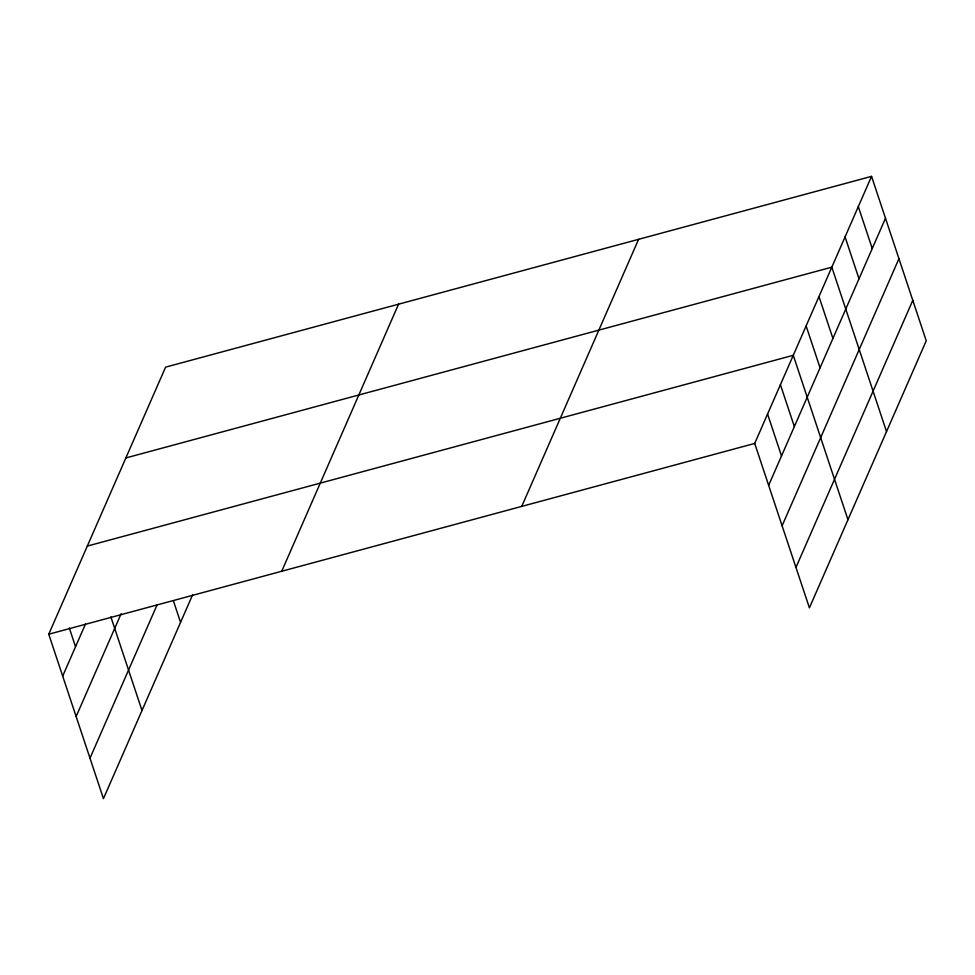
<?xml version="1.0" encoding="UTF-8"?>
<svg xmlns="http://www.w3.org/2000/svg" width="975" height="975" viewBox="0 0 975 975"><rect width="100%" height="100%" fill="white"/><g stroke="black" fill="none" stroke-linecap="round" stroke-linejoin="round"><path stroke-width="1.46" d="M192.599 594.847L103.447 798.635L48.75 634.213L165.592 367.148L871.553 176.365L926.25 340.787L809.408 607.852L754.711 443.442L871.553 176.365M62.692 676.114L85.471 624.037M76.135 716.54L121.119 613.726M89.993 758.197L157.182 604.634M281.714 571.253L398.556 304.188M521.747 506.391L638.588 239.326M768.653 485.331L885.495 218.266M782.108 525.769L898.938 258.692M795.966 567.426L912.795 300.349M125.86 457.945L831.833 267.174L886.519 431.584M87.311 546.085L793.272 355.302L847.97 519.724M48.75 634.213L754.711 443.442M858.317 206.639L872.247 248.527M845.069 236.901L859.012 278.801M818.976 296.546L832.918 338.447M806.13 325.93L820.06 367.819M780.414 384.686L794.357 426.575M767.569 414.058L781.511 455.959M173.355 600.71L180.558 622.367M110.857 616.858L141.997 710.495M69.298 627.949L75.538 646.742"/></g></svg>
